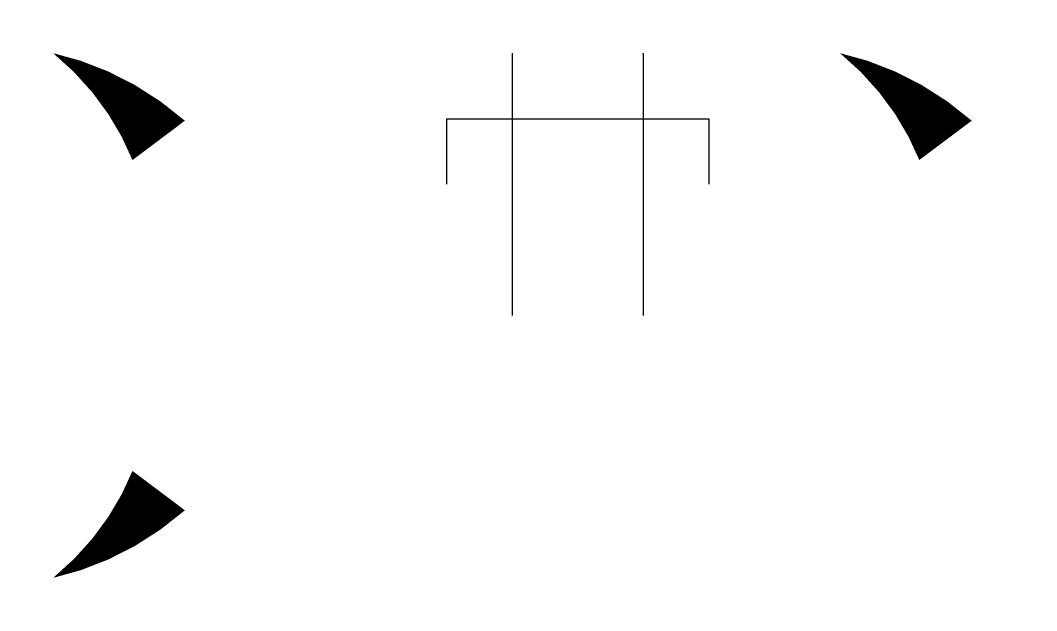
# Model space of a CAD drawing. Extents: x -8.5 to 7, y -4.5 to 4.5.
import ezdxf

# ---------------------------------------------------------------- set-up
doc = ezdxf.new("R2010")
doc.units = 0
doc.layers.get('0').update_dxf_attribs({"linetype": 'CONTINUOUS'})

msp = doc.modelspace()

# ---------------------------------------------------------------- linework, layer by layer
at = {"color": 0}
for p, q in [((-1, 4), (-1, 0)), ((1, 4), (1, 0)), ((-2, 3), (2, 3)), ((-2, 3), (-2, 2)), ((2, 3), (2, 2))]:
    msp.add_line(p, q, dxfattribs=at)
for points in [[(-8, 4, 0, 1, -0.118999), (-6.39, 2.67, 0, 0, -0.333295), (-6.39, -2.67, 1, 0, -0.118999), (-8, -4, 0, 0, 0.130503)], [(4, 4, 0, 1, -0.118999), (5.61, 2.67, 0, 0, -0.333295), (5.61, -2.67, 0, 0, -0.118999), (4, -4, 0, 0, 0.130503)]]:
    msp.add_lwpolyline(points, format="xyseb", dxfattribs=at)

doc.saveas('drawing.dxf')
